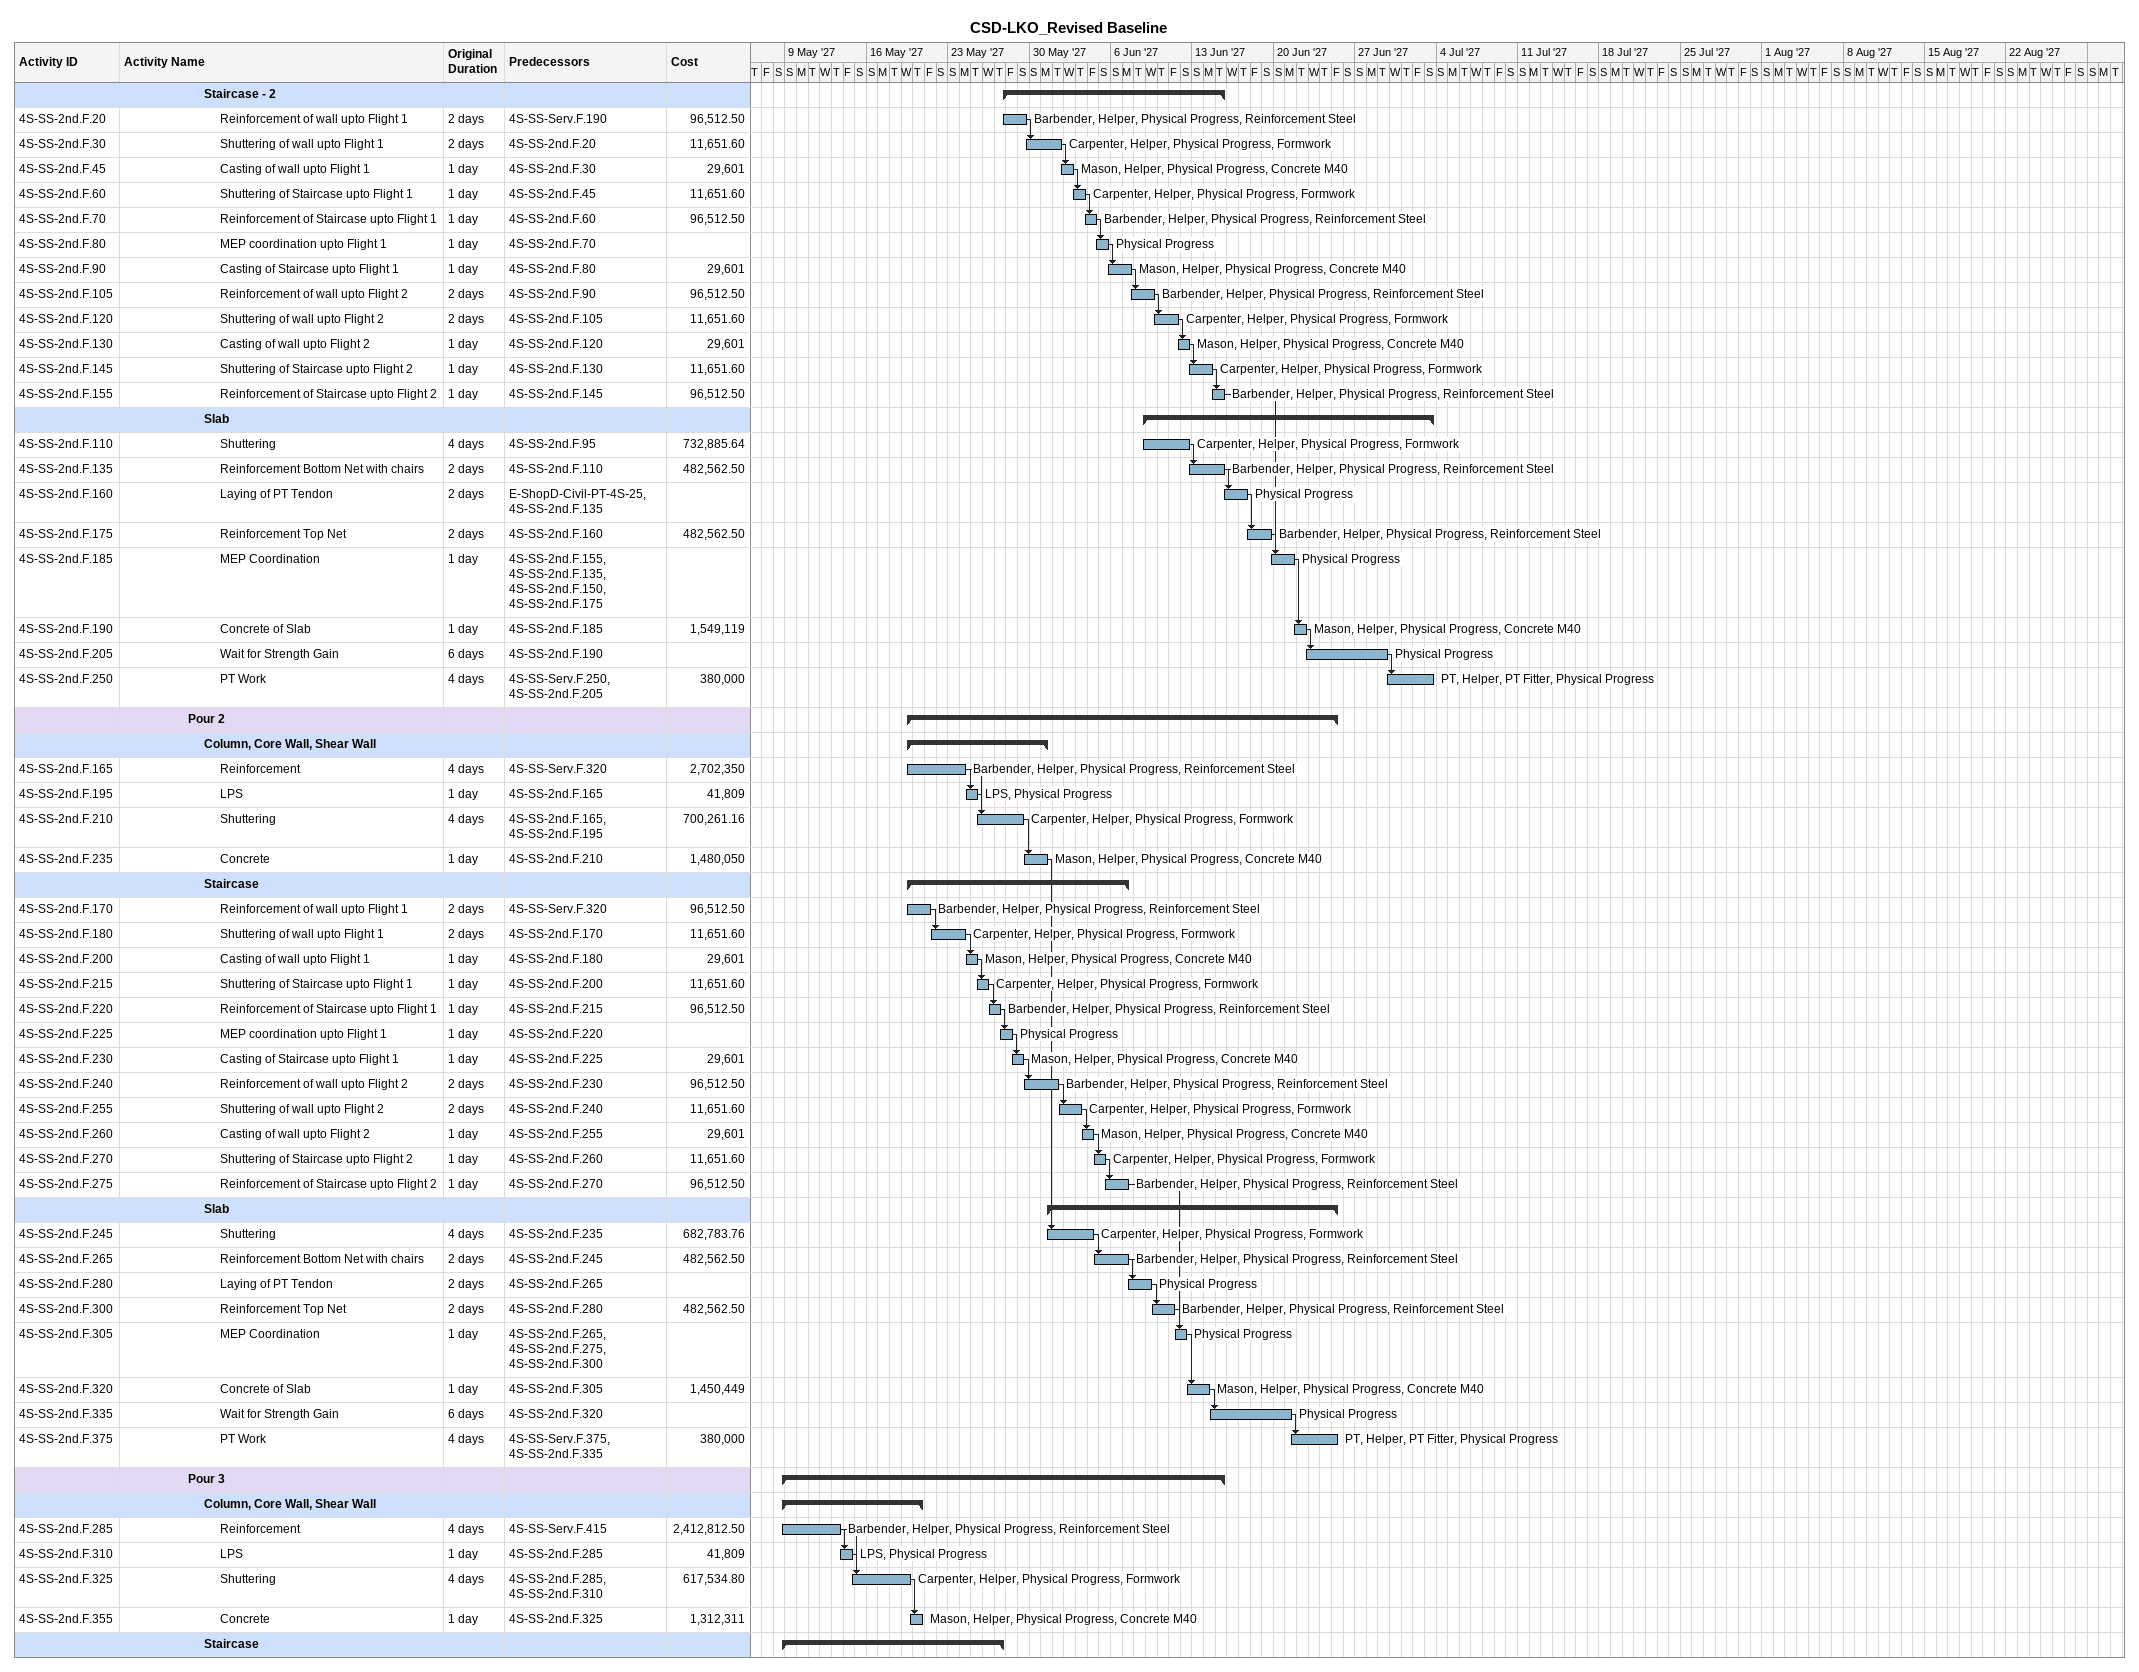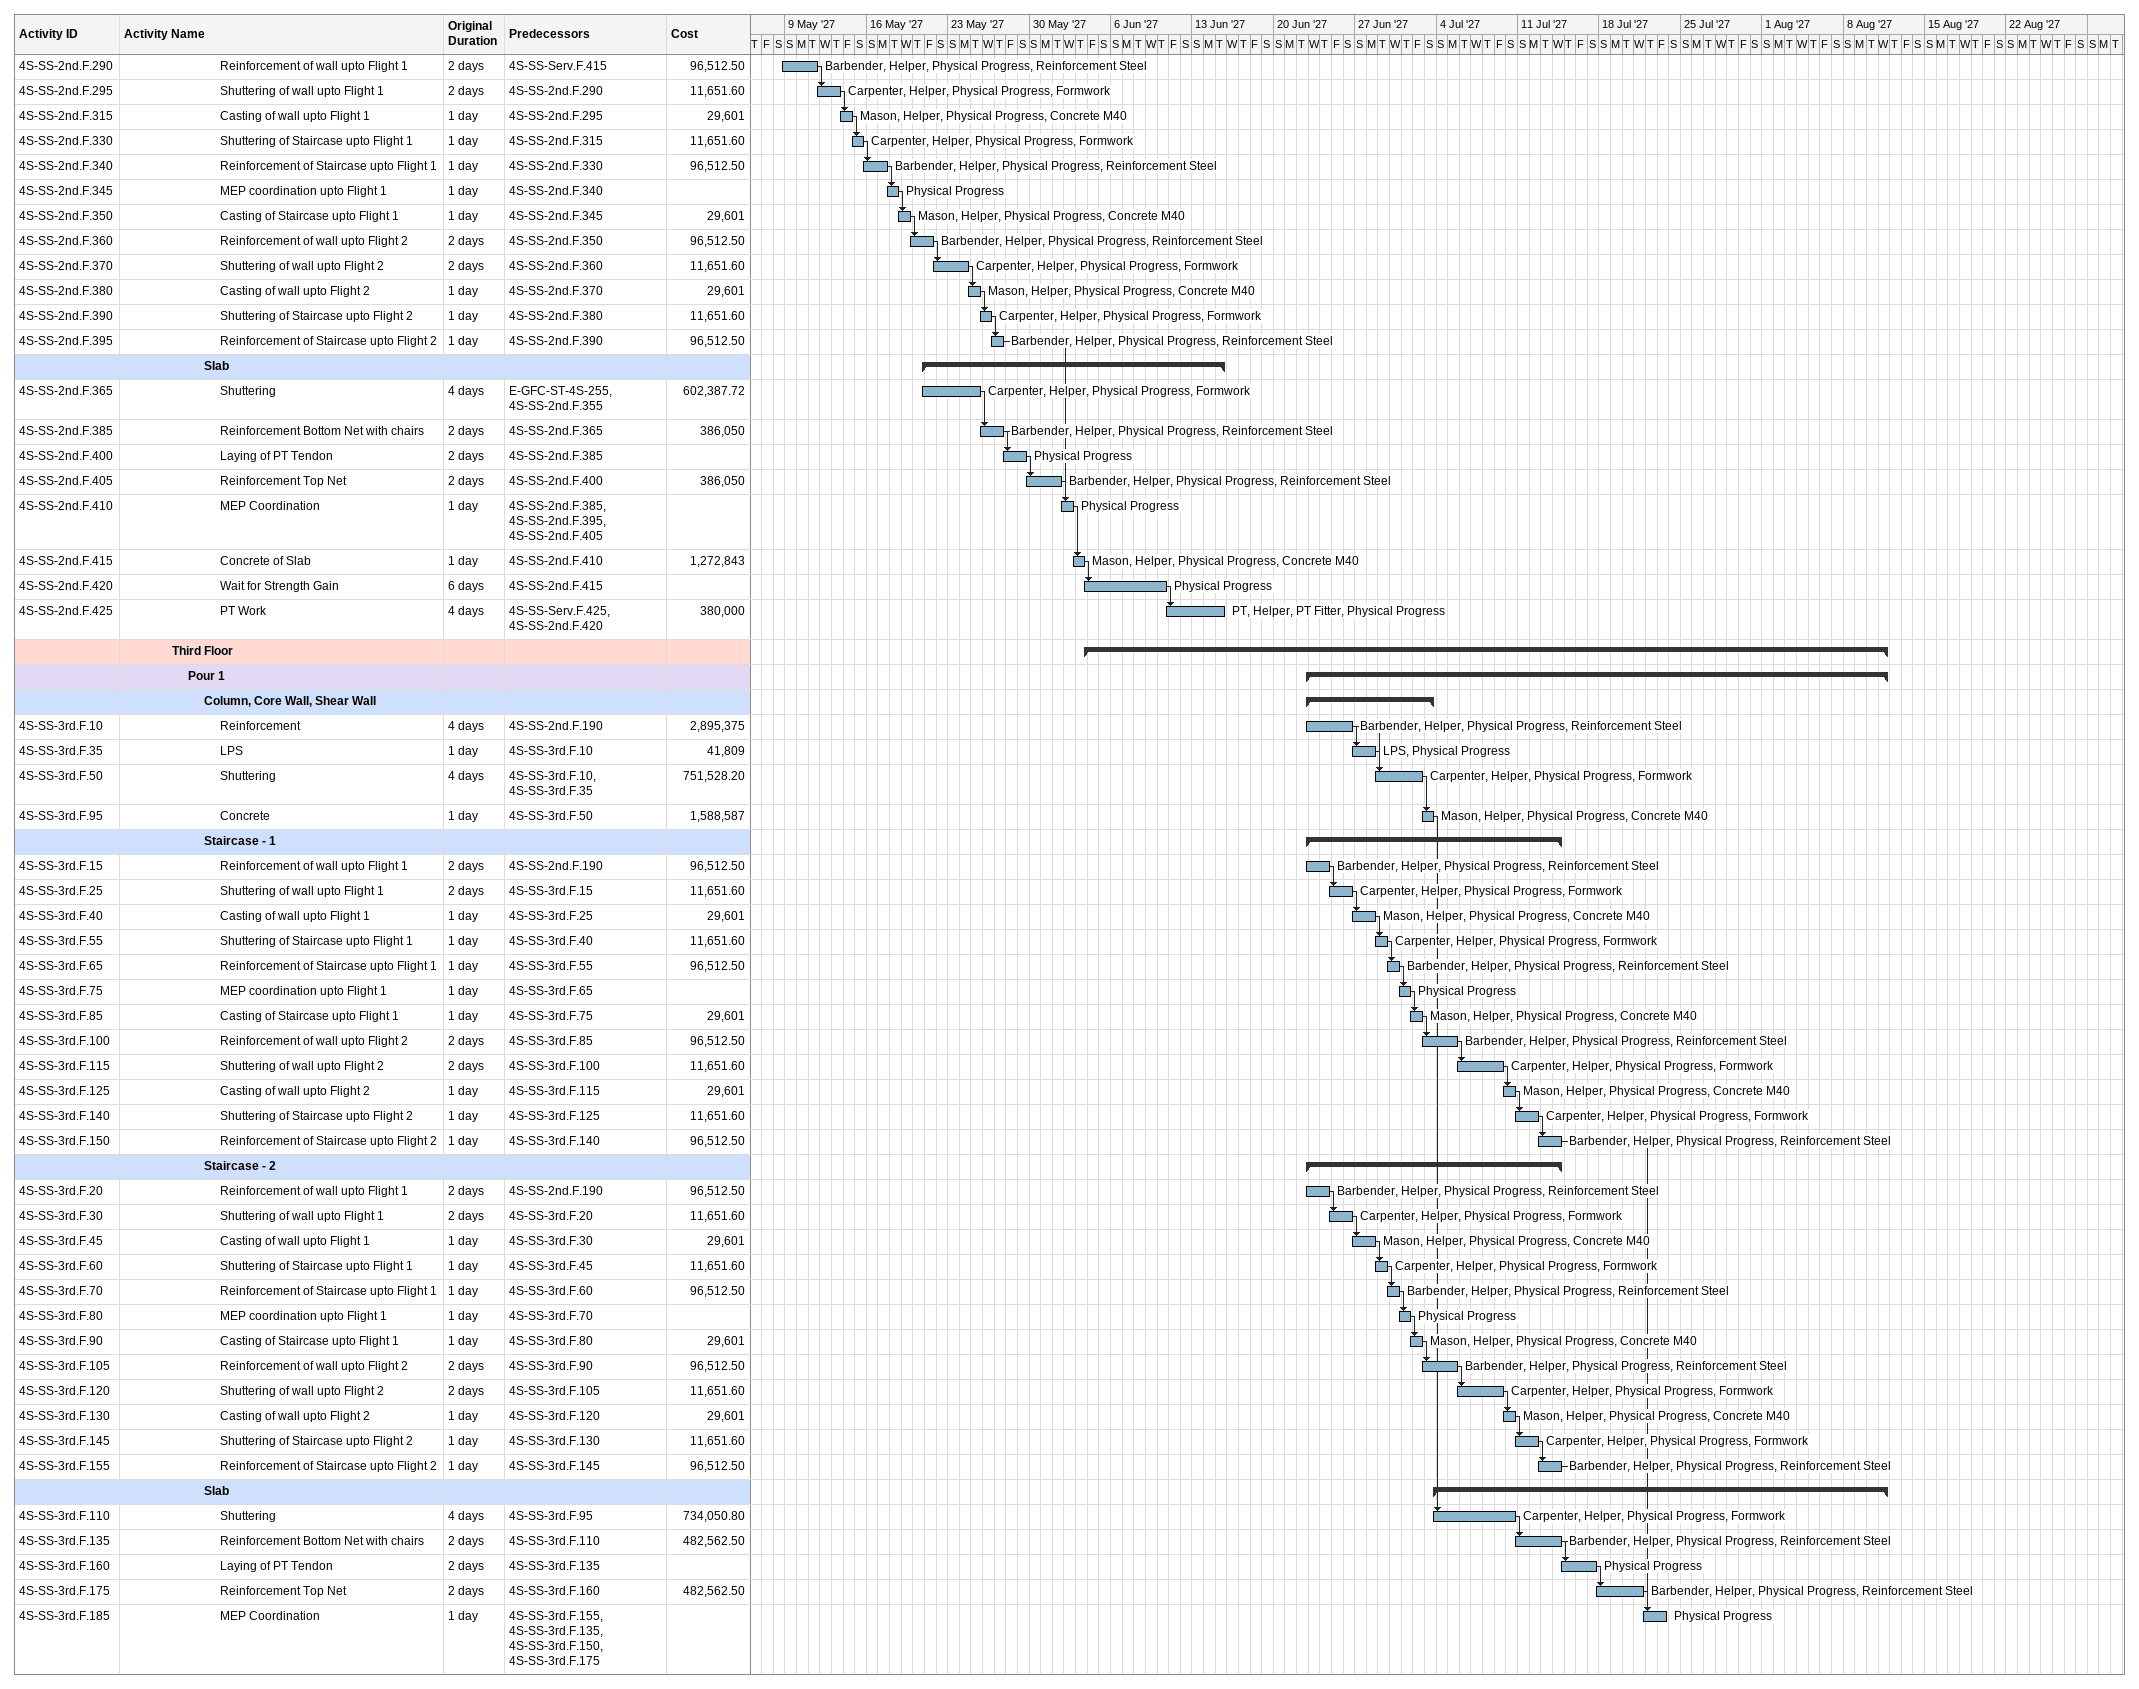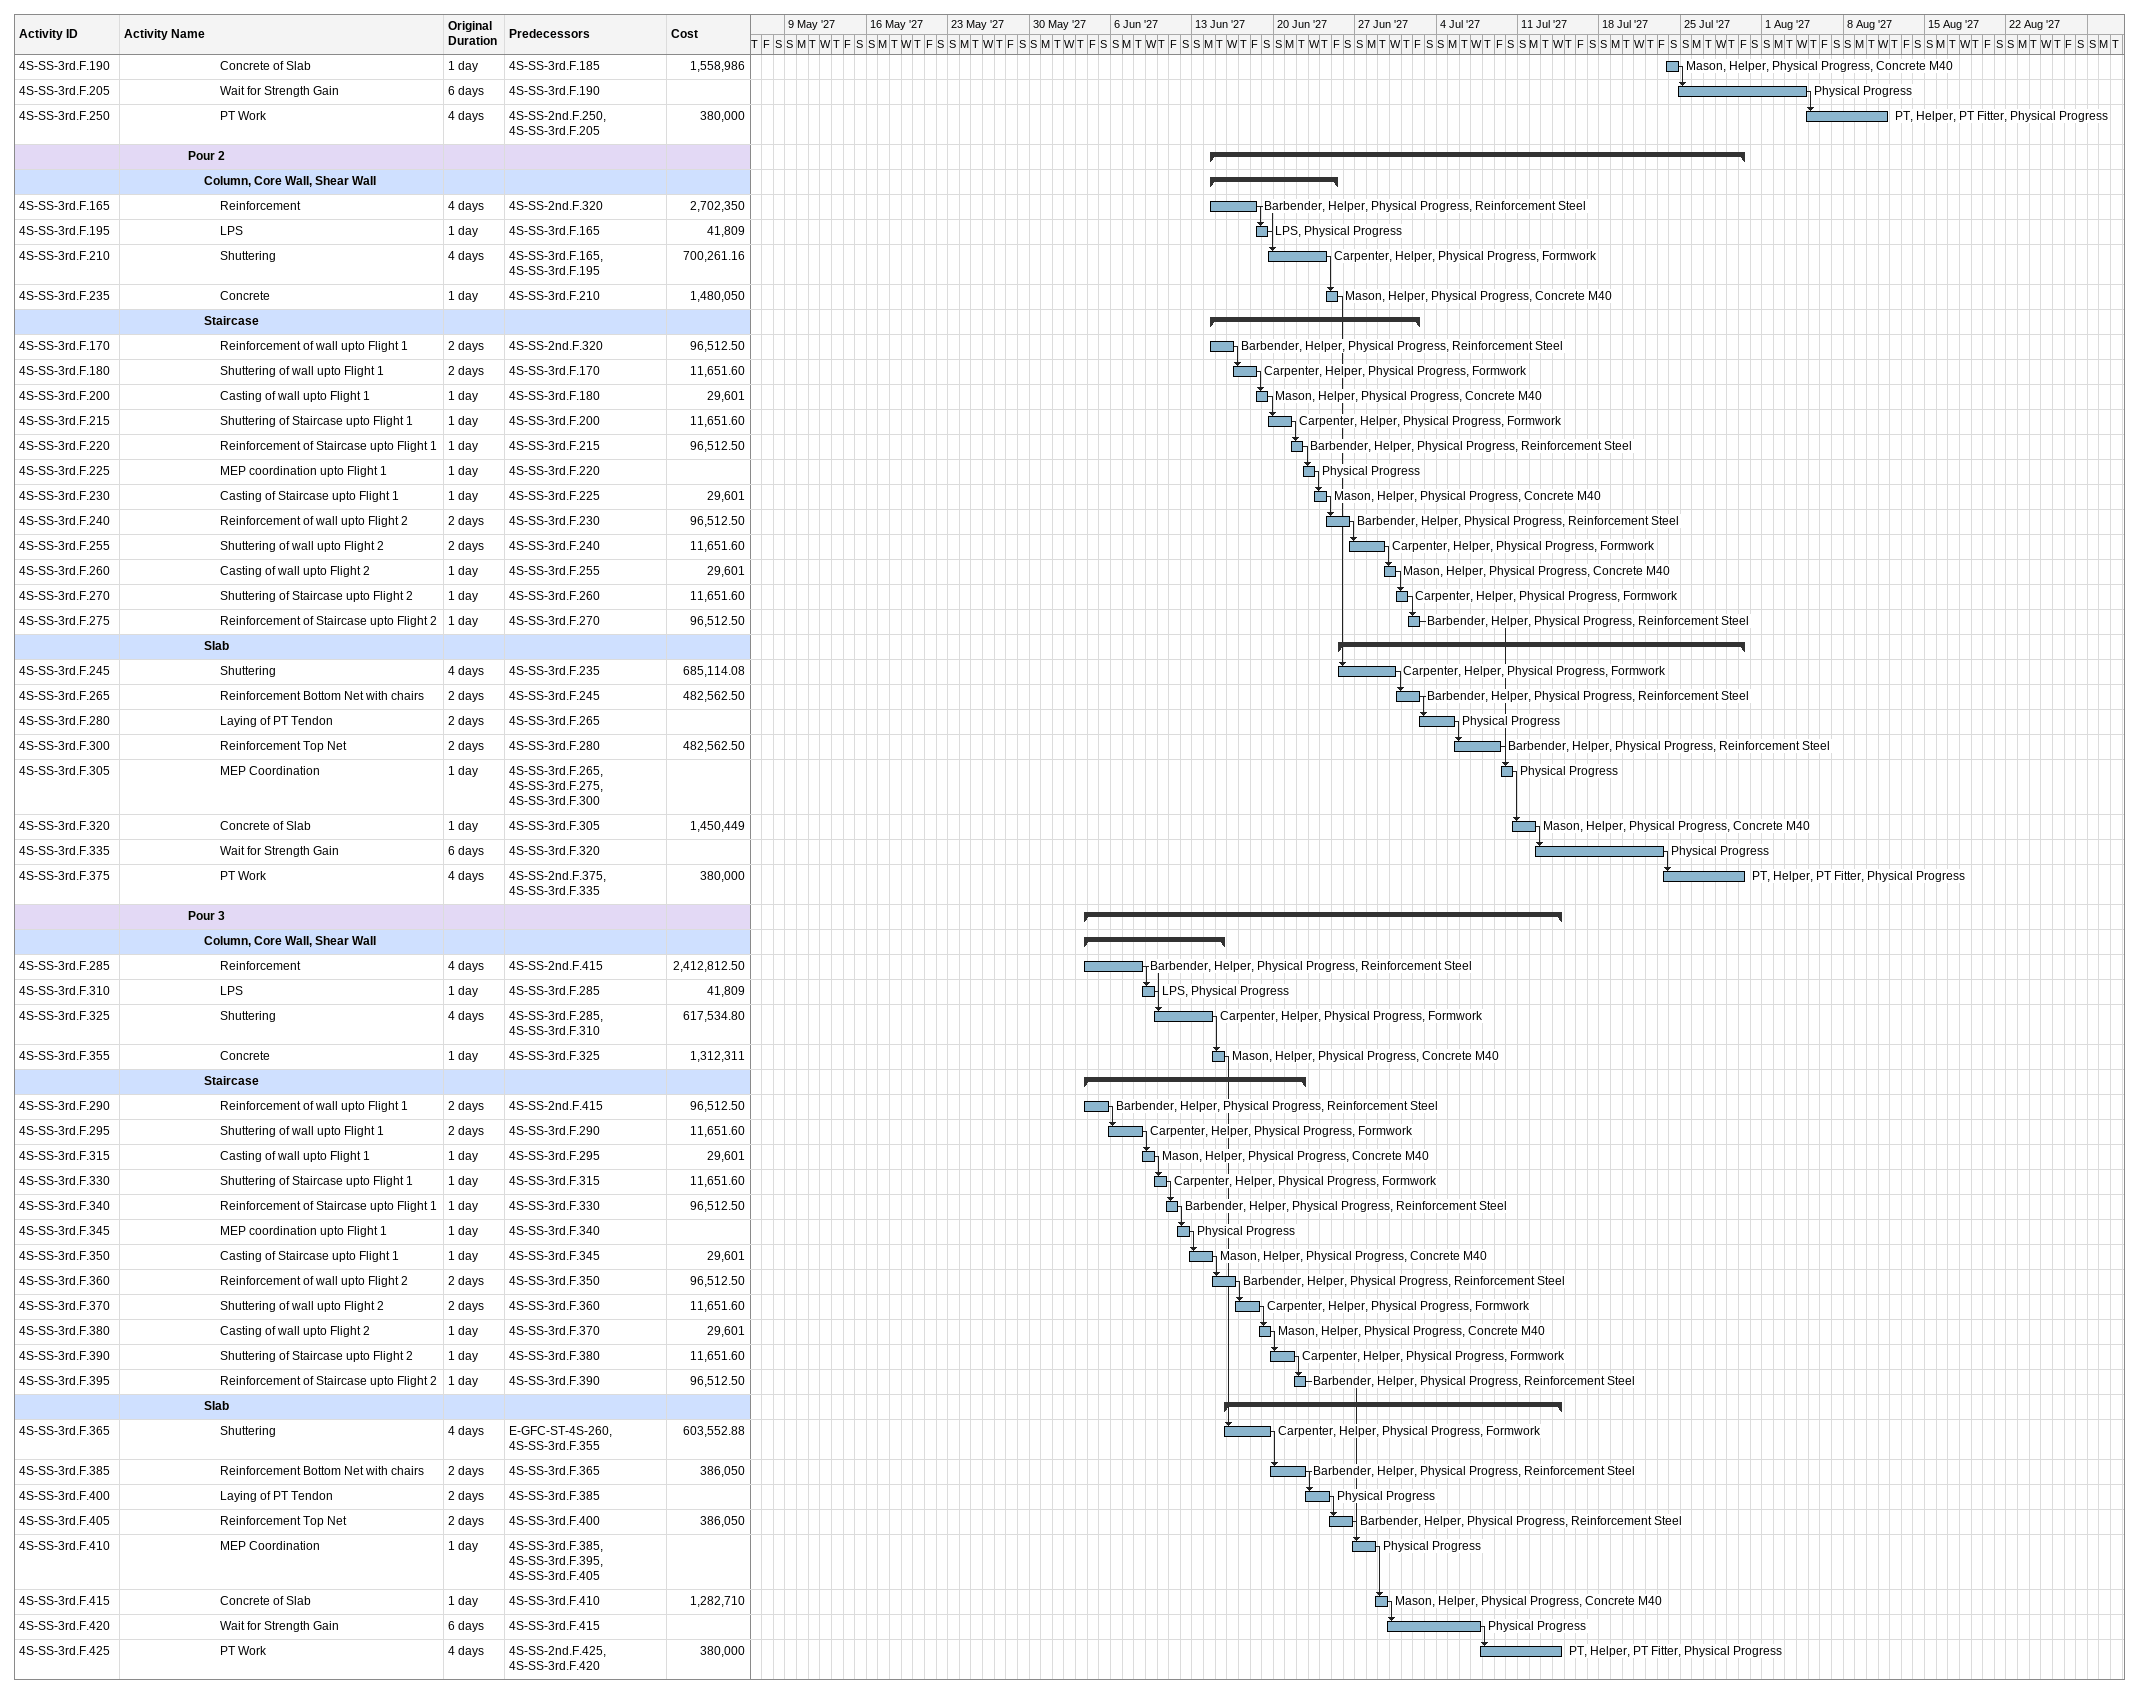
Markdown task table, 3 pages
CSD-LKO_Revised Baseline

| ID | Level | Task | Original duration | Start | Finish | Predecessors | Resources | Cost |
|---|---|---|---|---|---|---|---|---|
|  | 6 | **Staircase - 2** |  | 2027-05-27 | 2027-06-15 |  |  |  |
| 4S-SS-2nd.F.20 | 7 | Reinforcement of wall upto Flight 1 | 2d | 2027-05-27 | 2027-05-29 | 4S-SS-Serv.F.190 | Barbender, Helper, Physical Progress, Reinforcement Steel | 96512.50 |
| 4S-SS-2nd.F.30 | 7 | Shuttering of wall upto Flight 1 | 2d | 2027-05-29 | 2027-06-01 | 4S-SS-2nd.F.20 | Carpenter, Helper, Physical Progress, Formwork | 11651.60 |
| 4S-SS-2nd.F.45 | 7 | Casting of wall upto Flight 1 | 1d | 2027-06-01 | 2027-06-02 | 4S-SS-2nd.F.30 | Mason, Helper, Physical Progress, Concrete M40 | 29601 |
| 4S-SS-2nd.F.60 | 7 | Shuttering of Staircase upto Flight 1 | 1d | 2027-06-02 | 2027-06-03 | 4S-SS-2nd.F.45 | Carpenter, Helper, Physical Progress, Formwork | 11651.60 |
| 4S-SS-2nd.F.70 | 7 | Reinforcement of Staircase upto Flight 1 | 1d | 2027-06-03 | 2027-06-04 | 4S-SS-2nd.F.60 | Barbender, Helper, Physical Progress, Reinforcement Steel | 96512.50 |
| 4S-SS-2nd.F.80 | 7 | MEP coordination upto Flight 1 | 1d | 2027-06-04 | 2027-06-05 | 4S-SS-2nd.F.70 | Physical Progress |  |
| 4S-SS-2nd.F.90 | 7 | Casting of Staircase upto Flight 1 | 1d | 2027-06-05 | 2027-06-07 | 4S-SS-2nd.F.80 | Mason, Helper, Physical Progress, Concrete M40 | 29601 |
| 4S-SS-2nd.F.105 | 7 | Reinforcement of wall upto Flight 2 | 2d | 2027-06-07 | 2027-06-09 | 4S-SS-2nd.F.90 | Barbender, Helper, Physical Progress, Reinforcement Steel | 96512.50 |
| 4S-SS-2nd.F.120 | 7 | Shuttering of wall upto Flight 2 | 2d | 2027-06-09 | 2027-06-11 | 4S-SS-2nd.F.105 | Carpenter, Helper, Physical Progress, Formwork | 11651.60 |
| 4S-SS-2nd.F.130 | 7 | Casting of wall upto Flight 2 | 1d | 2027-06-11 | 2027-06-12 | 4S-SS-2nd.F.120 | Mason, Helper, Physical Progress, Concrete M40 | 29601 |
| 4S-SS-2nd.F.145 | 7 | Shuttering of Staircase upto Flight 2 | 1d | 2027-06-12 | 2027-06-14 | 4S-SS-2nd.F.130 | Carpenter, Helper, Physical Progress, Formwork | 11651.60 |
| 4S-SS-2nd.F.155 | 7 | Reinforcement of Staircase upto Flight 2 | 1d | 2027-06-14 | 2027-06-15 | 4S-SS-2nd.F.145 | Barbender, Helper, Physical Progress, Reinforcement Steel | 96512.50 |
|  | 6 | **Slab** |  | 2027-06-08 | 2027-07-03 |  |  |  |
| 4S-SS-2nd.F.110 | 7 | Shuttering | 4d | 2027-06-08 | 2027-06-12 | 4S-SS-2nd.F.95 | Carpenter, Helper, Physical Progress, Formwork | 732885.64 |
| 4S-SS-2nd.F.135 | 7 | Reinforcement Bottom Net with chairs | 2d | 2027-06-12 | 2027-06-15 | 4S-SS-2nd.F.110 | Barbender, Helper, Physical Progress, Reinforcement Steel | 482562.50 |
| 4S-SS-2nd.F.160 | 7 | Laying of PT Tendon | 2d | 2027-06-15 | 2027-06-17 | E-ShopD-Civil-PT-4S-25, 4S-SS-2nd.F.135 | Physical Progress |  |
| 4S-SS-2nd.F.175 | 7 | Reinforcement Top Net | 2d | 2027-06-17 | 2027-06-19 | 4S-SS-2nd.F.160 | Barbender, Helper, Physical Progress, Reinforcement Steel | 482562.50 |
| 4S-SS-2nd.F.185 | 7 | MEP Coordination | 1d | 2027-06-19 | 2027-06-21 | 4S-SS-2nd.F.155, 4S-SS-2nd.F.135, 4S-SS-2nd.F.150, 4S-SS-2nd.F.175 | Physical Progress |  |
| 4S-SS-2nd.F.190 | 7 | Concrete of Slab | 1d | 2027-06-21 | 2027-06-22 | 4S-SS-2nd.F.185 | Mason, Helper, Physical Progress, Concrete M40 | 1549119 |
| 4S-SS-2nd.F.205 | 7 | Wait for Strength Gain | 6d | 2027-06-22 | 2027-06-29 | 4S-SS-2nd.F.190 | Physical Progress |  |
| 4S-SS-2nd.F.250 | 7 | PT Work | 4d | 2027-06-29 | 2027-07-03 | 4S-SS-Serv.F.250, 4S-SS-2nd.F.205 | PT, Helper, PT Fitter, Physical Progress | 380000 |
|  | 5 | **Pour 2** |  | 2027-05-19 | 2027-06-25 |  |  |  |
|  | 6 | **Column, Core Wall, Shear Wall** |  | 2027-05-19 | 2027-05-31 |  |  |  |
| 4S-SS-2nd.F.165 | 7 | Reinforcement | 4d | 2027-05-19 | 2027-05-24 | 4S-SS-Serv.F.320 | Barbender, Helper, Physical Progress, Reinforcement Steel | 2702350 |
| 4S-SS-2nd.F.195 | 7 | LPS | 1d | 2027-05-24 | 2027-05-25 | 4S-SS-2nd.F.165 | LPS, Physical Progress | 41809 |
| 4S-SS-2nd.F.210 | 7 | Shuttering | 4d | 2027-05-25 | 2027-05-29 | 4S-SS-2nd.F.165, 4S-SS-2nd.F.195 | Carpenter, Helper, Physical Progress, Formwork | 700261.16 |
| 4S-SS-2nd.F.235 | 7 | Concrete | 1d | 2027-05-29 | 2027-05-31 | 4S-SS-2nd.F.210 | Mason, Helper, Physical Progress, Concrete M40 | 1480050 |
|  | 6 | **Staircase** |  | 2027-05-19 | 2027-06-07 |  |  |  |
| 4S-SS-2nd.F.170 | 7 | Reinforcement of wall upto Flight 1 | 2d | 2027-05-19 | 2027-05-21 | 4S-SS-Serv.F.320 | Barbender, Helper, Physical Progress, Reinforcement Steel | 96512.50 |
| 4S-SS-2nd.F.180 | 7 | Shuttering of wall upto Flight 1 | 2d | 2027-05-21 | 2027-05-24 | 4S-SS-2nd.F.170 | Carpenter, Helper, Physical Progress, Formwork | 11651.60 |
| 4S-SS-2nd.F.200 | 7 | Casting of wall upto Flight 1 | 1d | 2027-05-24 | 2027-05-25 | 4S-SS-2nd.F.180 | Mason, Helper, Physical Progress, Concrete M40 | 29601 |
| 4S-SS-2nd.F.215 | 7 | Shuttering of Staircase upto Flight 1 | 1d | 2027-05-25 | 2027-05-26 | 4S-SS-2nd.F.200 | Carpenter, Helper, Physical Progress, Formwork | 11651.60 |
| 4S-SS-2nd.F.220 | 7 | Reinforcement of Staircase upto Flight 1 | 1d | 2027-05-26 | 2027-05-27 | 4S-SS-2nd.F.215 | Barbender, Helper, Physical Progress, Reinforcement Steel | 96512.50 |
| 4S-SS-2nd.F.225 | 7 | MEP coordination upto Flight 1 | 1d | 2027-05-27 | 2027-05-28 | 4S-SS-2nd.F.220 | Physical Progress |  |
| 4S-SS-2nd.F.230 | 7 | Casting of Staircase upto Flight 1 | 1d | 2027-05-28 | 2027-05-29 | 4S-SS-2nd.F.225 | Mason, Helper, Physical Progress, Concrete M40 | 29601 |
| 4S-SS-2nd.F.240 | 7 | Reinforcement of wall upto Flight 2 | 2d | 2027-05-29 | 2027-06-01 | 4S-SS-2nd.F.230 | Barbender, Helper, Physical Progress, Reinforcement Steel | 96512.50 |
| 4S-SS-2nd.F.255 | 7 | Shuttering of wall upto Flight 2 | 2d | 2027-06-01 | 2027-06-03 | 4S-SS-2nd.F.240 | Carpenter, Helper, Physical Progress, Formwork | 11651.60 |
| 4S-SS-2nd.F.260 | 7 | Casting of wall upto Flight 2 | 1d | 2027-06-03 | 2027-06-04 | 4S-SS-2nd.F.255 | Mason, Helper, Physical Progress, Concrete M40 | 29601 |
| 4S-SS-2nd.F.270 | 7 | Shuttering of Staircase upto Flight 2 | 1d | 2027-06-04 | 2027-06-05 | 4S-SS-2nd.F.260 | Carpenter, Helper, Physical Progress, Formwork | 11651.60 |
| 4S-SS-2nd.F.275 | 7 | Reinforcement of Staircase upto Flight 2 | 1d | 2027-06-05 | 2027-06-07 | 4S-SS-2nd.F.270 | Barbender, Helper, Physical Progress, Reinforcement Steel | 96512.50 |
|  | 6 | **Slab** |  | 2027-05-31 | 2027-06-25 |  |  |  |
| 4S-SS-2nd.F.245 | 7 | Shuttering | 4d | 2027-05-31 | 2027-06-04 | 4S-SS-2nd.F.235 | Carpenter, Helper, Physical Progress, Formwork | 682783.76 |
| 4S-SS-2nd.F.265 | 7 | Reinforcement Bottom Net with chairs | 2d | 2027-06-04 | 2027-06-07 | 4S-SS-2nd.F.245 | Barbender, Helper, Physical Progress, Reinforcement Steel | 482562.50 |
| 4S-SS-2nd.F.280 | 7 | Laying of PT Tendon | 2d | 2027-06-07 | 2027-06-09 | 4S-SS-2nd.F.265 | Physical Progress |  |
| 4S-SS-2nd.F.300 | 7 | Reinforcement Top Net | 2d | 2027-06-09 | 2027-06-11 | 4S-SS-2nd.F.280 | Barbender, Helper, Physical Progress, Reinforcement Steel | 482562.50 |
| 4S-SS-2nd.F.305 | 7 | MEP Coordination | 1d | 2027-06-11 | 2027-06-12 | 4S-SS-2nd.F.265, 4S-SS-2nd.F.275, 4S-SS-2nd.F.300 | Physical Progress |  |
| 4S-SS-2nd.F.320 | 7 | Concrete of Slab | 1d | 2027-06-12 | 2027-06-14 | 4S-SS-2nd.F.305 | Mason, Helper, Physical Progress, Concrete M40 | 1450449 |
| 4S-SS-2nd.F.335 | 7 | Wait for Strength Gain | 6d | 2027-06-14 | 2027-06-21 | 4S-SS-2nd.F.320 | Physical Progress |  |
| 4S-SS-2nd.F.375 | 7 | PT Work | 4d | 2027-06-21 | 2027-06-25 | 4S-SS-Serv.F.375, 4S-SS-2nd.F.335 | PT, Helper, PT Fitter, Physical Progress | 380000 |
|  | 5 | **Pour 3** |  | 2027-05-08 | 2027-06-15 |  |  |  |
|  | 6 | **Column, Core Wall, Shear Wall** |  | 2027-05-08 | 2027-05-20 |  |  |  |
| 4S-SS-2nd.F.285 | 7 | Reinforcement | 4d | 2027-05-08 | 2027-05-13 | 4S-SS-Serv.F.415 | Barbender, Helper, Physical Progress, Reinforcement Steel | 2412812.50 |
| 4S-SS-2nd.F.310 | 7 | LPS | 1d | 2027-05-13 | 2027-05-14 | 4S-SS-2nd.F.285 | LPS, Physical Progress | 41809 |
| 4S-SS-2nd.F.325 | 7 | Shuttering | 4d | 2027-05-14 | 2027-05-19 | 4S-SS-2nd.F.285, 4S-SS-2nd.F.310 | Carpenter, Helper, Physical Progress, Formwork | 617534.80 |
| 4S-SS-2nd.F.355 | 7 | Concrete | 1d | 2027-05-19 | 2027-05-20 | 4S-SS-2nd.F.325 | Mason, Helper, Physical Progress, Concrete M40 | 1312311 |
|  | 6 | **Staircase** |  | 2027-05-08 | 2027-05-27 |  |  |  |
| 4S-SS-2nd.F.290 | 7 | Reinforcement of wall upto Flight 1 | 2d | 2027-05-08 | 2027-05-11 | 4S-SS-Serv.F.415 | Barbender, Helper, Physical Progress, Reinforcement Steel | 96512.50 |
| 4S-SS-2nd.F.295 | 7 | Shuttering of wall upto Flight 1 | 2d | 2027-05-11 | 2027-05-13 | 4S-SS-2nd.F.290 | Carpenter, Helper, Physical Progress, Formwork | 11651.60 |
| 4S-SS-2nd.F.315 | 7 | Casting of wall upto Flight 1 | 1d | 2027-05-13 | 2027-05-14 | 4S-SS-2nd.F.295 | Mason, Helper, Physical Progress, Concrete M40 | 29601 |
| 4S-SS-2nd.F.330 | 7 | Shuttering of Staircase upto Flight 1 | 1d | 2027-05-14 | 2027-05-15 | 4S-SS-2nd.F.315 | Carpenter, Helper, Physical Progress, Formwork | 11651.60 |
| 4S-SS-2nd.F.340 | 7 | Reinforcement of Staircase upto Flight 1 | 1d | 2027-05-15 | 2027-05-17 | 4S-SS-2nd.F.330 | Barbender, Helper, Physical Progress, Reinforcement Steel | 96512.50 |
| 4S-SS-2nd.F.345 | 7 | MEP coordination upto Flight 1 | 1d | 2027-05-17 | 2027-05-18 | 4S-SS-2nd.F.340 | Physical Progress |  |
| 4S-SS-2nd.F.350 | 7 | Casting of Staircase upto Flight 1 | 1d | 2027-05-18 | 2027-05-19 | 4S-SS-2nd.F.345 | Mason, Helper, Physical Progress, Concrete M40 | 29601 |
| 4S-SS-2nd.F.360 | 7 | Reinforcement of wall upto Flight 2 | 2d | 2027-05-19 | 2027-05-21 | 4S-SS-2nd.F.350 | Barbender, Helper, Physical Progress, Reinforcement Steel | 96512.50 |
| 4S-SS-2nd.F.370 | 7 | Shuttering of wall upto Flight 2 | 2d | 2027-05-21 | 2027-05-24 | 4S-SS-2nd.F.360 | Carpenter, Helper, Physical Progress, Formwork | 11651.60 |
| 4S-SS-2nd.F.380 | 7 | Casting of wall upto Flight 2 | 1d | 2027-05-24 | 2027-05-25 | 4S-SS-2nd.F.370 | Mason, Helper, Physical Progress, Concrete M40 | 29601 |
| 4S-SS-2nd.F.390 | 7 | Shuttering of Staircase upto Flight 2 | 1d | 2027-05-25 | 2027-05-26 | 4S-SS-2nd.F.380 | Carpenter, Helper, Physical Progress, Formwork | 11651.60 |
| 4S-SS-2nd.F.395 | 7 | Reinforcement of Staircase upto Flight 2 | 1d | 2027-05-26 | 2027-05-27 | 4S-SS-2nd.F.390 | Barbender, Helper, Physical Progress, Reinforcement Steel | 96512.50 |
|  | 6 | **Slab** |  | 2027-05-20 | 2027-06-15 |  |  |  |
| 4S-SS-2nd.F.365 | 7 | Shuttering | 4d | 2027-05-20 | 2027-05-25 | E-GFC-ST-4S-255, 4S-SS-2nd.F.355 | Carpenter, Helper, Physical Progress, Formwork | 602387.72 |
| 4S-SS-2nd.F.385 | 7 | Reinforcement Bottom Net with chairs | 2d | 2027-05-25 | 2027-05-27 | 4S-SS-2nd.F.365 | Barbender, Helper, Physical Progress, Reinforcement Steel | 386050 |
| 4S-SS-2nd.F.400 | 7 | Laying of PT Tendon | 2d | 2027-05-27 | 2027-05-29 | 4S-SS-2nd.F.385 | Physical Progress |  |
| 4S-SS-2nd.F.405 | 7 | Reinforcement Top Net | 2d | 2027-05-29 | 2027-06-01 | 4S-SS-2nd.F.400 | Barbender, Helper, Physical Progress, Reinforcement Steel | 386050 |
| 4S-SS-2nd.F.410 | 7 | MEP Coordination | 1d | 2027-06-01 | 2027-06-02 | 4S-SS-2nd.F.385, 4S-SS-2nd.F.395, 4S-SS-2nd.F.405 | Physical Progress |  |
| 4S-SS-2nd.F.415 | 7 | Concrete of Slab | 1d | 2027-06-02 | 2027-06-03 | 4S-SS-2nd.F.410 | Mason, Helper, Physical Progress, Concrete M40 | 1272843 |
| 4S-SS-2nd.F.420 | 7 | Wait for Strength Gain | 6d | 2027-06-03 | 2027-06-10 | 4S-SS-2nd.F.415 | Physical Progress |  |
| 4S-SS-2nd.F.425 | 7 | PT Work | 4d | 2027-06-10 | 2027-06-15 | 4S-SS-Serv.F.425, 4S-SS-2nd.F.420 | PT, Helper, PT Fitter, Physical Progress | 380000 |
|  | 4 | **Third Floor** |  | 2027-06-03 | 2027-08-11 |  |  |  |
|  | 5 | **Pour 1** |  | 2027-06-22 | 2027-08-11 |  |  |  |
|  | 6 | **Column, Core Wall, Shear Wall** |  | 2027-06-22 | 2027-07-03 |  |  |  |
| 4S-SS-3rd.F.10 | 7 | Reinforcement | 4d | 2027-06-22 | 2027-06-26 | 4S-SS-2nd.F.190 | Barbender, Helper, Physical Progress, Reinforcement Steel | 2895375 |
| 4S-SS-3rd.F.35 | 7 | LPS | 1d | 2027-06-26 | 2027-06-28 | 4S-SS-3rd.F.10 | LPS, Physical Progress | 41809 |
| 4S-SS-3rd.F.50 | 7 | Shuttering | 4d | 2027-06-28 | 2027-07-02 | 4S-SS-3rd.F.10, 4S-SS-3rd.F.35 | Carpenter, Helper, Physical Progress, Formwork | 751528.20 |
| 4S-SS-3rd.F.95 | 7 | Concrete | 1d | 2027-07-02 | 2027-07-03 | 4S-SS-3rd.F.50 | Mason, Helper, Physical Progress, Concrete M40 | 1588587 |
|  | 6 | **Staircase - 1** |  | 2027-06-22 | 2027-07-14 |  |  |  |
| 4S-SS-3rd.F.15 | 7 | Reinforcement of wall upto Flight 1 | 2d | 2027-06-22 | 2027-06-24 | 4S-SS-2nd.F.190 | Barbender, Helper, Physical Progress, Reinforcement Steel | 96512.50 |
| 4S-SS-3rd.F.25 | 7 | Shuttering of wall upto Flight 1 | 2d | 2027-06-24 | 2027-06-26 | 4S-SS-3rd.F.15 | Carpenter, Helper, Physical Progress, Formwork | 11651.60 |
| 4S-SS-3rd.F.40 | 7 | Casting of wall upto Flight 1 | 1d | 2027-06-26 | 2027-06-28 | 4S-SS-3rd.F.25 | Mason, Helper, Physical Progress, Concrete M40 | 29601 |
| 4S-SS-3rd.F.55 | 7 | Shuttering of Staircase upto Flight 1 | 1d | 2027-06-28 | 2027-06-29 | 4S-SS-3rd.F.40 | Carpenter, Helper, Physical Progress, Formwork | 11651.60 |
| 4S-SS-3rd.F.65 | 7 | Reinforcement of Staircase upto Flight 1 | 1d | 2027-06-29 | 2027-06-30 | 4S-SS-3rd.F.55 | Barbender, Helper, Physical Progress, Reinforcement Steel | 96512.50 |
| 4S-SS-3rd.F.75 | 7 | MEP coordination upto Flight 1 | 1d | 2027-06-30 | 2027-07-01 | 4S-SS-3rd.F.65 | Physical Progress |  |
| 4S-SS-3rd.F.85 | 7 | Casting of Staircase upto Flight 1 | 1d | 2027-07-01 | 2027-07-02 | 4S-SS-3rd.F.75 | Mason, Helper, Physical Progress, Concrete M40 | 29601 |
| 4S-SS-3rd.F.100 | 7 | Reinforcement of wall upto Flight 2 | 2d | 2027-07-02 | 2027-07-05 | 4S-SS-3rd.F.85 | Barbender, Helper, Physical Progress, Reinforcement Steel | 96512.50 |
| 4S-SS-3rd.F.115 | 7 | Shuttering of wall upto Flight 2 | 2d | 2027-07-05 | 2027-07-09 | 4S-SS-3rd.F.100 | Carpenter, Helper, Physical Progress, Formwork | 11651.60 |
| 4S-SS-3rd.F.125 | 7 | Casting of wall upto Flight 2 | 1d | 2027-07-09 | 2027-07-10 | 4S-SS-3rd.F.115 | Mason, Helper, Physical Progress, Concrete M40 | 29601 |
| 4S-SS-3rd.F.140 | 7 | Shuttering of Staircase upto Flight 2 | 1d | 2027-07-10 | 2027-07-12 | 4S-SS-3rd.F.125 | Carpenter, Helper, Physical Progress, Formwork | 11651.60 |
| 4S-SS-3rd.F.150 | 7 | Reinforcement of Staircase upto Flight 2 | 1d | 2027-07-12 | 2027-07-14 | 4S-SS-3rd.F.140 | Barbender, Helper, Physical Progress, Reinforcement Steel | 96512.50 |
|  | 6 | **Staircase - 2** |  | 2027-06-22 | 2027-07-14 |  |  |  |
| 4S-SS-3rd.F.20 | 7 | Reinforcement of wall upto Flight 1 | 2d | 2027-06-22 | 2027-06-24 | 4S-SS-2nd.F.190 | Barbender, Helper, Physical Progress, Reinforcement Steel | 96512.50 |
| 4S-SS-3rd.F.30 | 7 | Shuttering of wall upto Flight 1 | 2d | 2027-06-24 | 2027-06-26 | 4S-SS-3rd.F.20 | Carpenter, Helper, Physical Progress, Formwork | 11651.60 |
| 4S-SS-3rd.F.45 | 7 | Casting of wall upto Flight 1 | 1d | 2027-06-26 | 2027-06-28 | 4S-SS-3rd.F.30 | Mason, Helper, Physical Progress, Concrete M40 | 29601 |
| 4S-SS-3rd.F.60 | 7 | Shuttering of Staircase upto Flight 1 | 1d | 2027-06-28 | 2027-06-29 | 4S-SS-3rd.F.45 | Carpenter, Helper, Physical Progress, Formwork | 11651.60 |
| 4S-SS-3rd.F.70 | 7 | Reinforcement of Staircase upto Flight 1 | 1d | 2027-06-29 | 2027-06-30 | 4S-SS-3rd.F.60 | Barbender, Helper, Physical Progress, Reinforcement Steel | 96512.50 |
| 4S-SS-3rd.F.80 | 7 | MEP coordination upto Flight 1 | 1d | 2027-06-30 | 2027-07-01 | 4S-SS-3rd.F.70 | Physical Progress |  |
| 4S-SS-3rd.F.90 | 7 | Casting of Staircase upto Flight 1 | 1d | 2027-07-01 | 2027-07-02 | 4S-SS-3rd.F.80 | Mason, Helper, Physical Progress, Concrete M40 | 29601 |
| 4S-SS-3rd.F.105 | 7 | Reinforcement of wall upto Flight 2 | 2d | 2027-07-02 | 2027-07-05 | 4S-SS-3rd.F.90 | Barbender, Helper, Physical Progress, Reinforcement Steel | 96512.50 |
| 4S-SS-3rd.F.120 | 7 | Shuttering of wall upto Flight 2 | 2d | 2027-07-05 | 2027-07-09 | 4S-SS-3rd.F.105 | Carpenter, Helper, Physical Progress, Formwork | 11651.60 |
| 4S-SS-3rd.F.130 | 7 | Casting of wall upto Flight 2 | 1d | 2027-07-09 | 2027-07-10 | 4S-SS-3rd.F.120 | Mason, Helper, Physical Progress, Concrete M40 | 29601 |
| 4S-SS-3rd.F.145 | 7 | Shuttering of Staircase upto Flight 2 | 1d | 2027-07-10 | 2027-07-12 | 4S-SS-3rd.F.130 | Carpenter, Helper, Physical Progress, Formwork | 11651.60 |
| 4S-SS-3rd.F.155 | 7 | Reinforcement of Staircase upto Flight 2 | 1d | 2027-07-12 | 2027-07-14 | 4S-SS-3rd.F.145 | Barbender, Helper, Physical Progress, Reinforcement Steel | 96512.50 |
|  | 6 | **Slab** |  | 2027-07-03 | 2027-08-11 |  |  |  |
| 4S-SS-3rd.F.110 | 7 | Shuttering | 4d | 2027-07-03 | 2027-07-10 | 4S-SS-3rd.F.95 | Carpenter, Helper, Physical Progress, Formwork | 734050.80 |
| 4S-SS-3rd.F.135 | 7 | Reinforcement Bottom Net with chairs | 2d | 2027-07-10 | 2027-07-14 | 4S-SS-3rd.F.110 | Barbender, Helper, Physical Progress, Reinforcement Steel | 482562.50 |
| 4S-SS-3rd.F.160 | 7 | Laying of PT Tendon | 2d | 2027-07-14 | 2027-07-17 | 4S-SS-3rd.F.135 | Physical Progress |  |
| 4S-SS-3rd.F.175 | 7 | Reinforcement Top Net | 2d | 2027-07-17 | 2027-07-21 | 4S-SS-3rd.F.160 | Barbender, Helper, Physical Progress, Reinforcement Steel | 482562.50 |
| 4S-SS-3rd.F.185 | 7 | MEP Coordination | 1d | 2027-07-21 | 2027-07-23 | 4S-SS-3rd.F.155, 4S-SS-3rd.F.135, 4S-SS-3rd.F.150, 4S-SS-3rd.F.175 | Physical Progress |  |
| 4S-SS-3rd.F.190 | 7 | Concrete of Slab | 1d | 2027-07-23 | 2027-07-24 | 4S-SS-3rd.F.185 | Mason, Helper, Physical Progress, Concrete M40 | 1558986 |
| 4S-SS-3rd.F.205 | 7 | Wait for Strength Gain | 6d | 2027-07-24 | 2027-08-04 | 4S-SS-3rd.F.190 | Physical Progress |  |
| 4S-SS-3rd.F.250 | 7 | PT Work | 4d | 2027-08-04 | 2027-08-11 | 4S-SS-2nd.F.250, 4S-SS-3rd.F.205 | PT, Helper, PT Fitter, Physical Progress | 380000 |
|  | 5 | **Pour 2** |  | 2027-06-14 | 2027-07-30 |  |  |  |
|  | 6 | **Column, Core Wall, Shear Wall** |  | 2027-06-14 | 2027-06-25 |  |  |  |
| 4S-SS-3rd.F.165 | 7 | Reinforcement | 4d | 2027-06-14 | 2027-06-18 | 4S-SS-2nd.F.320 | Barbender, Helper, Physical Progress, Reinforcement Steel | 2702350 |
| 4S-SS-3rd.F.195 | 7 | LPS | 1d | 2027-06-18 | 2027-06-19 | 4S-SS-3rd.F.165 | LPS, Physical Progress | 41809 |
| 4S-SS-3rd.F.210 | 7 | Shuttering | 4d | 2027-06-19 | 2027-06-24 | 4S-SS-3rd.F.165, 4S-SS-3rd.F.195 | Carpenter, Helper, Physical Progress, Formwork | 700261.16 |
| 4S-SS-3rd.F.235 | 7 | Concrete | 1d | 2027-06-24 | 2027-06-25 | 4S-SS-3rd.F.210 | Mason, Helper, Physical Progress, Concrete M40 | 1480050 |
|  | 6 | **Staircase** |  | 2027-06-14 | 2027-07-02 |  |  |  |
| 4S-SS-3rd.F.170 | 7 | Reinforcement of wall upto Flight 1 | 2d | 2027-06-14 | 2027-06-16 | 4S-SS-2nd.F.320 | Barbender, Helper, Physical Progress, Reinforcement Steel | 96512.50 |
| 4S-SS-3rd.F.180 | 7 | Shuttering of wall upto Flight 1 | 2d | 2027-06-16 | 2027-06-18 | 4S-SS-3rd.F.170 | Carpenter, Helper, Physical Progress, Formwork | 11651.60 |
| 4S-SS-3rd.F.200 | 7 | Casting of wall upto Flight 1 | 1d | 2027-06-18 | 2027-06-19 | 4S-SS-3rd.F.180 | Mason, Helper, Physical Progress, Concrete M40 | 29601 |
| 4S-SS-3rd.F.215 | 7 | Shuttering of Staircase upto Flight 1 | 1d | 2027-06-19 | 2027-06-21 | 4S-SS-3rd.F.200 | Carpenter, Helper, Physical Progress, Formwork | 11651.60 |
| 4S-SS-3rd.F.220 | 7 | Reinforcement of Staircase upto Flight 1 | 1d | 2027-06-21 | 2027-06-22 | 4S-SS-3rd.F.215 | Barbender, Helper, Physical Progress, Reinforcement Steel | 96512.50 |
| 4S-SS-3rd.F.225 | 7 | MEP coordination upto Flight 1 | 1d | 2027-06-22 | 2027-06-23 | 4S-SS-3rd.F.220 | Physical Progress |  |
| 4S-SS-3rd.F.230 | 7 | Casting of Staircase upto Flight 1 | 1d | 2027-06-23 | 2027-06-24 | 4S-SS-3rd.F.225 | Mason, Helper, Physical Progress, Concrete M40 | 29601 |
| 4S-SS-3rd.F.240 | 7 | Reinforcement of wall upto Flight 2 | 2d | 2027-06-24 | 2027-06-26 | 4S-SS-3rd.F.230 | Barbender, Helper, Physical Progress, Reinforcement Steel | 96512.50 |
| 4S-SS-3rd.F.255 | 7 | Shuttering of wall upto Flight 2 | 2d | 2027-06-26 | 2027-06-29 | 4S-SS-3rd.F.240 | Carpenter, Helper, Physical Progress, Formwork | 11651.60 |
| 4S-SS-3rd.F.260 | 7 | Casting of wall upto Flight 2 | 1d | 2027-06-29 | 2027-06-30 | 4S-SS-3rd.F.255 | Mason, Helper, Physical Progress, Concrete M40 | 29601 |
| 4S-SS-3rd.F.270 | 7 | Shuttering of Staircase upto Flight 2 | 1d | 2027-06-30 | 2027-07-01 | 4S-SS-3rd.F.260 | Carpenter, Helper, Physical Progress, Formwork | 11651.60 |
| 4S-SS-3rd.F.275 | 7 | Reinforcement of Staircase upto Flight 2 | 1d | 2027-07-01 | 2027-07-02 | 4S-SS-3rd.F.270 | Barbender, Helper, Physical Progress, Reinforcement Steel | 96512.50 |
|  | 6 | **Slab** |  | 2027-06-25 | 2027-07-30 |  |  |  |
| 4S-SS-3rd.F.245 | 7 | Shuttering | 4d | 2027-06-25 | 2027-06-30 | 4S-SS-3rd.F.235 | Carpenter, Helper, Physical Progress, Formwork | 685114.08 |
| 4S-SS-3rd.F.265 | 7 | Reinforcement Bottom Net with chairs | 2d | 2027-06-30 | 2027-07-02 | 4S-SS-3rd.F.245 | Barbender, Helper, Physical Progress, Reinforcement Steel | 482562.50 |
| 4S-SS-3rd.F.280 | 7 | Laying of PT Tendon | 2d | 2027-07-02 | 2027-07-05 | 4S-SS-3rd.F.265 | Physical Progress |  |
| 4S-SS-3rd.F.300 | 7 | Reinforcement Top Net | 2d | 2027-07-05 | 2027-07-09 | 4S-SS-3rd.F.280 | Barbender, Helper, Physical Progress, Reinforcement Steel | 482562.50 |
| 4S-SS-3rd.F.305 | 7 | MEP Coordination | 1d | 2027-07-09 | 2027-07-10 | 4S-SS-3rd.F.265, 4S-SS-3rd.F.275, 4S-SS-3rd.F.300 | Physical Progress |  |
| 4S-SS-3rd.F.320 | 7 | Concrete of Slab | 1d | 2027-07-10 | 2027-07-12 | 4S-SS-3rd.F.305 | Mason, Helper, Physical Progress, Concrete M40 | 1450449 |
| 4S-SS-3rd.F.335 | 7 | Wait for Strength Gain | 6d | 2027-07-12 | 2027-07-23 | 4S-SS-3rd.F.320 | Physical Progress |  |
| 4S-SS-3rd.F.375 | 7 | PT Work | 4d | 2027-07-23 | 2027-07-30 | 4S-SS-2nd.F.375, 4S-SS-3rd.F.335 | PT, Helper, PT Fitter, Physical Progress | 380000 |
|  | 5 | **Pour 3** |  | 2027-06-03 | 2027-07-14 |  |  |  |
|  | 6 | **Column, Core Wall, Shear Wall** |  | 2027-06-03 | 2027-06-15 |  |  |  |
| 4S-SS-3rd.F.285 | 7 | Reinforcement | 4d | 2027-06-03 | 2027-06-08 | 4S-SS-2nd.F.415 | Barbender, Helper, Physical Progress, Reinforcement Steel | 2412812.50 |
| 4S-SS-3rd.F.310 | 7 | LPS | 1d | 2027-06-08 | 2027-06-09 | 4S-SS-3rd.F.285 | LPS, Physical Progress | 41809 |
| 4S-SS-3rd.F.325 | 7 | Shuttering | 4d | 2027-06-09 | 2027-06-14 | 4S-SS-3rd.F.285, 4S-SS-3rd.F.310 | Carpenter, Helper, Physical Progress, Formwork | 617534.80 |
| 4S-SS-3rd.F.355 | 7 | Concrete | 1d | 2027-06-14 | 2027-06-15 | 4S-SS-3rd.F.325 | Mason, Helper, Physical Progress, Concrete M40 | 1312311 |
|  | 6 | **Staircase** |  | 2027-06-03 | 2027-06-22 |  |  |  |
| 4S-SS-3rd.F.290 | 7 | Reinforcement of wall upto Flight 1 | 2d | 2027-06-03 | 2027-06-05 | 4S-SS-2nd.F.415 | Barbender, Helper, Physical Progress, Reinforcement Steel | 96512.50 |
| 4S-SS-3rd.F.295 | 7 | Shuttering of wall upto Flight 1 | 2d | 2027-06-05 | 2027-06-08 | 4S-SS-3rd.F.290 | Carpenter, Helper, Physical Progress, Formwork | 11651.60 |
| 4S-SS-3rd.F.315 | 7 | Casting of wall upto Flight 1 | 1d | 2027-06-08 | 2027-06-09 | 4S-SS-3rd.F.295 | Mason, Helper, Physical Progress, Concrete M40 | 29601 |
| 4S-SS-3rd.F.330 | 7 | Shuttering of Staircase upto Flight 1 | 1d | 2027-06-09 | 2027-06-10 | 4S-SS-3rd.F.315 | Carpenter, Helper, Physical Progress, Formwork | 11651.60 |
| 4S-SS-3rd.F.340 | 7 | Reinforcement of Staircase upto Flight 1 | 1d | 2027-06-10 | 2027-06-11 | 4S-SS-3rd.F.330 | Barbender, Helper, Physical Progress, Reinforcement Steel | 96512.50 |
| 4S-SS-3rd.F.345 | 7 | MEP coordination upto Flight 1 | 1d | 2027-06-11 | 2027-06-12 | 4S-SS-3rd.F.340 | Physical Progress |  |
| 4S-SS-3rd.F.350 | 7 | Casting of Staircase upto Flight 1 | 1d | 2027-06-12 | 2027-06-14 | 4S-SS-3rd.F.345 | Mason, Helper, Physical Progress, Concrete M40 | 29601 |
| 4S-SS-3rd.F.360 | 7 | Reinforcement of wall upto Flight 2 | 2d | 2027-06-14 | 2027-06-16 | 4S-SS-3rd.F.350 | Barbender, Helper, Physical Progress, Reinforcement Steel | 96512.50 |
| 4S-SS-3rd.F.370 | 7 | Shuttering of wall upto Flight 2 | 2d | 2027-06-16 | 2027-06-18 | 4S-SS-3rd.F.360 | Carpenter, Helper, Physical Progress, Formwork | 11651.60 |
| 4S-SS-3rd.F.380 | 7 | Casting of wall upto Flight 2 | 1d | 2027-06-18 | 2027-06-19 | 4S-SS-3rd.F.370 | Mason, Helper, Physical Progress, Concrete M40 | 29601 |
| 4S-SS-3rd.F.390 | 7 | Shuttering of Staircase upto Flight 2 | 1d | 2027-06-19 | 2027-06-21 | 4S-SS-3rd.F.380 | Carpenter, Helper, Physical Progress, Formwork | 11651.60 |
| 4S-SS-3rd.F.395 | 7 | Reinforcement of Staircase upto Flight 2 | 1d | 2027-06-21 | 2027-06-22 | 4S-SS-3rd.F.390 | Barbender, Helper, Physical Progress, Reinforcement Steel | 96512.50 |
|  | 6 | **Slab** |  | 2027-06-15 | 2027-07-14 |  |  |  |
| 4S-SS-3rd.F.365 | 7 | Shuttering | 4d | 2027-06-15 | 2027-06-19 | E-GFC-ST-4S-260, 4S-SS-3rd.F.355 | Carpenter, Helper, Physical Progress, Formwork | 603552.88 |
| 4S-SS-3rd.F.385 | 7 | Reinforcement Bottom Net with chairs | 2d | 2027-06-19 | 2027-06-22 | 4S-SS-3rd.F.365 | Barbender, Helper, Physical Progress, Reinforcement Steel | 386050 |
| 4S-SS-3rd.F.400 | 7 | Laying of PT Tendon | 2d | 2027-06-22 | 2027-06-24 | 4S-SS-3rd.F.385 | Physical Progress |  |
| 4S-SS-3rd.F.405 | 7 | Reinforcement Top Net | 2d | 2027-06-24 | 2027-06-26 | 4S-SS-3rd.F.400 | Barbender, Helper, Physical Progress, Reinforcement Steel | 386050 |
| 4S-SS-3rd.F.410 | 7 | MEP Coordination | 1d | 2027-06-26 | 2027-06-28 | 4S-SS-3rd.F.385, 4S-SS-3rd.F.395, 4S-SS-3rd.F.405 | Physical Progress |  |
| 4S-SS-3rd.F.415 | 7 | Concrete of Slab | 1d | 2027-06-28 | 2027-06-29 | 4S-SS-3rd.F.410 | Mason, Helper, Physical Progress, Concrete M40 | 1282710 |
| 4S-SS-3rd.F.420 | 7 | Wait for Strength Gain | 6d | 2027-06-29 | 2027-07-07 | 4S-SS-3rd.F.415 | Physical Progress |  |
| 4S-SS-3rd.F.425 | 7 | PT Work | 4d | 2027-07-07 | 2027-07-14 | 4S-SS-2nd.F.425, 4S-SS-3rd.F.420 | PT, Helper, PT Fitter, Physical Progress | 380000 |
